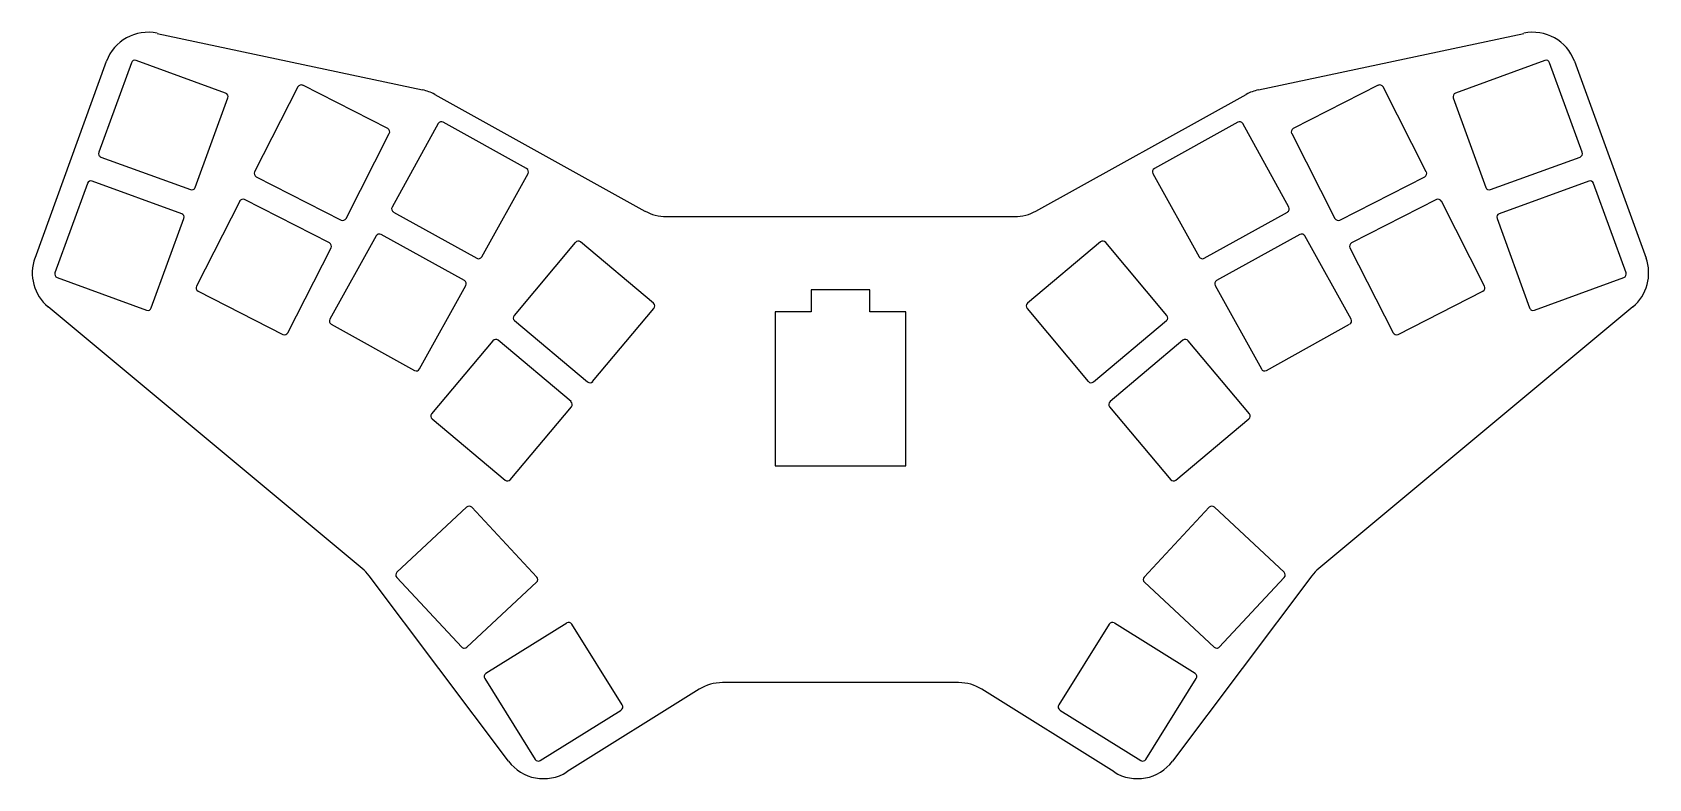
# Model space of a CAD drawing. Header units: millimetres. Extents: x 109 to 330, y -240 to -138.
import ezdxf

# ---------------------------------------------------------------- set-up
doc = ezdxf.new("R2010")
doc.units = ezdxf.units.MM

msp = doc.modelspace()

# ---------------------------------------------------------------- linework, layer by layer
at = {"linetype": 'CONTINUOUS'}
for p, q in [((126.2, -137.9), (162.43, -145.62)), ((276.48, -145.62), (312.71, -137.9)), ((109.55, -168.55), (119.31, -141.71)), ((122.7, -141.91), (118.25, -154.13)), ((135.56, -146.06), (123.34, -141.61)), ((315.57, -141.61), (303.36, -146.06)), ((320.66, -154.13), (316.21, -141.91)), ((319.6, -141.71), (329.37, -168.55)), ((145.42, -145.21), (139.52, -156.79)), ((157.68, -150.89), (146.09, -144.99)), ((292.82, -144.99), (281.24, -150.89)), ((299.39, -156.79), (293.49, -145.21)), ((131.41, -158.92), (135.86, -146.7)), ((164.09, -146.24), (192.78, -162.14)), ((246.13, -162.14), (274.82, -146.24)), ((303.06, -146.7), (307.5, -158.92)), ((151.99, -163.15), (157.89, -151.56)), ((164.57, -150.22), (158.27, -161.59)), ((176.62, -156.33), (165.25, -150.03)), ((273.66, -150.03), (262.29, -156.33)), ((280.64, -161.59), (274.34, -150.22)), ((281.02, -151.56), (286.92, -163.15)), ((118.55, -154.77), (130.77, -159.22)), ((308.14, -159.22), (320.36, -154.77)), ((116.71, -158.36), (112.27, -170.57)), ((129.57, -162.51), (117.36, -158.06)), ((139.74, -157.46), (151.32, -163.37)), ((170.52, -168.38), (176.82, -157.01)), ((262.09, -157.01), (268.4, -168.38)), ((287.59, -163.37), (299.18, -157.46)), ((321.56, -158.06), (309.34, -162.51)), ((326.64, -170.57), (322.2, -158.36)), ((137.48, -160.8), (131.57, -172.38)), ((149.73, -166.48), (138.15, -160.58)), ((300.76, -160.58), (289.18, -166.48)), ((307.34, -172.38), (301.44, -160.8)), ((125.42, -175.36), (129.87, -163.15)), ((158.47, -162.27), (169.84, -168.57)), ((195.69, -162.89), (243.22, -162.89)), ((269.08, -168.57), (280.45, -162.27)), ((309.04, -163.15), (313.49, -175.36)), ((168.14, -171.63), (156.77, -165.33)), ((282.14, -165.33), (270.77, -171.63)), ((144.05, -178.74), (149.95, -167.16)), ((156.09, -165.53), (149.79, -176.9)), ((183.27, -166.42), (174.92, -176.38)), ((193.93, -174.72), (183.98, -166.36)), ((254.94, -166.36), (244.98, -174.72)), ((264, -176.38), (255.64, -166.42)), ((289.12, -176.9), (282.82, -165.53)), ((288.96, -167.16), (294.86, -178.74)), ((112.57, -171.21), (124.78, -175.66)), ((314.13, -175.66), (326.35, -171.21)), ((131.79, -173.06), (143.38, -178.96)), ((162.03, -183.68), (168.33, -172.31)), ((223.46, -172.9), (215.46, -172.9)), ((215.46, -172.9), (215.46, -175.9)), ((223.46, -175.9), (223.46, -172.9)), ((270.58, -172.31), (276.88, -183.68)), ((295.54, -178.96), (307.12, -173.06)), ((154.19, -210.88), (111.35, -175.22)), ((185.64, -185.38), (194, -175.42)), ((215.46, -175.9), (210.56, -175.9)), ((210.56, -175.9), (210.56, -196.9)), ((228.36, -175.9), (223.46, -175.9)), ((228.36, -196.9), (228.36, -175.9)), ((244.92, -175.42), (253.27, -185.38)), ((327.57, -175.22), (284.72, -210.88)), ((149.98, -177.58), (161.35, -183.88)), ((174.98, -177.09), (184.94, -185.44)), ((253.98, -185.44), (263.93, -177.09)), ((277.56, -183.88), (288.93, -177.58)), ((172.02, -179.83), (163.67, -189.79)), ((182.69, -188.12), (172.73, -179.77)), ((266.18, -179.77), (256.23, -188.12)), ((275.25, -189.79), (266.89, -179.83)), ((174.39, -198.79), (182.75, -188.83)), ((256.16, -188.83), (264.52, -198.79)), ((163.73, -190.49), (173.69, -198.85)), ((265.23, -198.85), (275.18, -190.49)), ((210.56, -196.9), (228.36, -196.9)), ((168.44, -202.53), (158.93, -211.39)), ((178.01, -212.06), (169.14, -202.55)), ((269.77, -202.55), (260.9, -212.06)), ((279.98, -211.39), (270.48, -202.53)), ((174.15, -237.17), (155.15, -211.89)), ((158.9, -212.1), (167.77, -221.61)), ((168.48, -221.63), (177.98, -212.77)), ((260.93, -212.77), (270.44, -221.63)), ((283.77, -211.89), (264.76, -237.17)), ((271.14, -221.61), (280.01, -212.1)), ((182.1, -218.33), (171.07, -225.21)), ((267.84, -225.21), (256.82, -218.33)), ((189.67, -229.51), (182.78, -218.48)), ((256.13, -218.48), (249.24, -229.51)), ((170.91, -225.9), (177.8, -236.93)), ((235.57, -226.46), (203.35, -226.46)), ((261.11, -236.93), (268, -225.9)), ((200.17, -227.37), (182.12, -238.65)), ((256.79, -238.65), (238.75, -227.37)), ((178.49, -237.09), (189.51, -230.2)), ((249.4, -230.2), (260.42, -237.09))]:
    msp.add_line(p, q, dxfattribs=at)
for centre, radius, start, end in [((124.95, -143.76), 6, 77.9698, 160), ((126.1, -138.38), 0.5, 77.9698133, 77.9698157), ((313.96, -143.76), 6, 20, 102.0302), ((312.81, -138.38), 0.5, 102.0301843, 102.0301867), ((119.78, -141.88), 0.5, 159.9999998, 160.0000019), ((123.17, -142.08), 0.5, 70, 160), ((315.74, -142.08), 0.5, 20, 110), ((319.13, -141.88), 0.5, 19.9999981, 20.0000002), ((145.87, -145.44), 0.5, 63, 153), ((293.05, -145.44), 0.5, 27, 117), ((135.39, -146.53), 0.5, 340, 70), ((161.18, -151.48), 6, 61, 77.9698), ((277.73, -151.48), 6, 102.0302, 119), ((303.53, -146.53), 0.5, 110, 200), ((165.01, -150.46), 0.5, 61, 151), ((273.9, -150.46), 0.5, 29, 119), ((157.45, -151.34), 0.5, 333, 63), ((281.46, -151.34), 0.5, 117, 207), ((118.72, -154.3), 0.5, 160, 250), ((320.19, -154.3), 0.5, 290, 20), ((176.38, -156.77), 0.5, 331, 61), ((262.53, -156.77), 0.5, 119, 209), ((117.18, -158.53), 0.5, 70, 160), ((139.96, -157.02), 0.5, 153, 243), ((298.95, -157.02), 0.5, 297, 27), ((321.73, -158.53), 0.5, 20, 110), ((130.94, -158.75), 0.5, 250, 340), ((137.92, -161.03), 0.5, 63, 153), ((300.99, -161.03), 0.5, 27, 117), ((307.97, -158.75), 0.5, 200, 290), ((129.4, -162.97), 0.5, 340, 70), ((151.55, -162.92), 0.5, 243, 333), ((158.71, -161.83), 0.5, 151, 241), ((195.69, -156.89), 6, 241, 270), ((243.22, -156.89), 6, 270, 299), ((280.2, -161.83), 0.5, 299, 29), ((287.37, -162.92), 0.5, 207, 297), ((309.51, -162.97), 0.5, 110, 200), ((156.53, -165.77), 0.5, 61, 151), ((282.38, -165.77), 0.5, 29, 119), ((149.5, -166.93), 0.5, 333, 63), ((183.66, -166.74), 0.5, 50, 140), ((255.26, -166.74), 0.5, 40, 130), ((289.41, -166.93), 0.5, 117, 207), ((115.18, -170.6), 6, 160, 230.2229), ((170.08, -168.14), 0.5, 241, 331), ((268.83, -168.14), 0.5, 209, 299), ((323.73, -170.6), 6, 309.7771, 20), ((112.74, -170.74), 0.5, 160, 250), ((167.9, -172.07), 0.5, 331, 61), ((271.01, -172.07), 0.5, 119, 209), ((326.17, -170.74), 0.5, 290, 20), ((132.02, -172.61), 0.5, 153, 243), ((306.89, -172.61), 0.5, 297, 27), ((111.67, -174.83), 0.5, 230.2228514, 230.2228543), ((124.95, -175.19), 0.5, 250, 340), ((175.3, -176.7), 0.5, 140, 230), ((193.61, -175.1), 0.5, 320, 50), ((245.3, -175.1), 0.5, 130, 220), ((263.61, -176.7), 0.5, 310, 40), ((313.96, -175.19), 0.5, 200, 290), ((327.25, -174.83), 0.5, 309.7771457, 309.7771486), ((150.22, -177.14), 0.5, 151, 241), ((288.69, -177.14), 0.5, 299, 29), ((143.6, -178.51), 0.5, 243, 333), ((172.41, -180.15), 0.5, 50, 140), ((266.51, -180.15), 0.5, 40, 130), ((295.31, -178.51), 0.5, 207, 297), ((161.59, -183.44), 0.5, 241, 331), ((277.32, -183.44), 0.5, 209, 299), ((185.26, -185.06), 0.5, 230, 320), ((253.66, -185.06), 0.5, 220, 310), ((182.36, -188.51), 0.5, 320, 50), ((256.55, -188.51), 0.5, 130, 220), ((164.05, -190.11), 0.5, 140, 230), ((274.86, -190.11), 0.5, 310, 40), ((174.01, -198.46), 0.5, 230, 320), ((264.9, -198.46), 0.5, 220, 310), ((168.78, -202.89), 0.5, 43, 133), ((270.13, -202.89), 0.5, 47, 137), ((150.35, -215.49), 6, 36.9334, 50.2229), ((153.87, -211.27), 0.5, 50.2228514, 50.2228543), ((159.27, -211.76), 0.5, 133, 223), ((279.64, -211.76), 0.5, 317, 47), ((288.56, -215.49), 6, 129.7771, 143.0666), ((285.04, -211.27), 0.5, 129.7771457, 129.7771486), ((177.64, -212.4), 0.5, 313, 43), ((261.27, -212.4), 0.5, 137, 227), ((182.36, -218.75), 0.5, 32, 122), ((256.55, -218.75), 0.5, 58, 148), ((168.14, -221.27), 0.5, 223, 313), ((270.78, -221.27), 0.5, 227, 317), ((171.34, -225.64), 0.5, 122, 212), ((203.35, -232.46), 6, 90, 122), ((235.57, -232.46), 6, 58, 90), ((267.58, -225.64), 0.5, 328, 58), ((189.25, -229.77), 0.5, 302, 32), ((249.66, -229.77), 0.5, 148, 238), ((178.94, -233.56), 6, 216.9334, 302), ((178.23, -236.66), 0.5, 212, 302), ((259.97, -233.56), 6, 238, 323.0666), ((260.69, -236.66), 0.5, 238, 328)]:
    msp.add_arc(centre, radius, start, end, dxfattribs=at)

doc.saveas('drawing.dxf')
